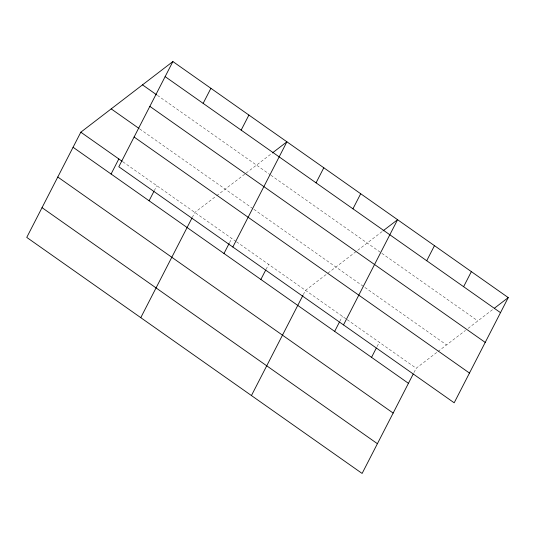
<?xml version="1.0" encoding="UTF-8"?>
<svg xmlns="http://www.w3.org/2000/svg" width="535" height="535" viewBox="0 0 535 535"><rect width="100%" height="100%" fill="white"/><g stroke="black" fill="none" stroke-linecap="round" stroke-linejoin="round"><path stroke-width="0.4" stroke-dasharray="2.67 2.01" d="M154.254 190.727L156.835 185.705M192.259 217.477L194.84 212.455L215.979 196.238M229.522 242.723L231.729 238.416M266.042 269.406L268.623 264.384M303.298 294.658L305.512 290.351L327.306 273.626M339.819 321.334L342.4 316.312M377.081 346.586L379.295 342.28M413.97 372.547L416.183 368.24L437.316 352.023M216.635 195.73L245.438 173.628M246.093 173.126L271.72 153.465M327.968 273.117L382.391 231.361M437.978 351.515L465.477 330.416M468.085 328.416L493.056 309.25M157.437 95.377L270.188 174.738M270.87 175.219L477.869 320.906M139.709 128.948L253.236 208.857M253.918 209.339L446.564 344.928M122.896 161.817L235.828 241.305M236.517 241.787L346.499 319.201M347.182 319.676L416.183 368.24"/><path stroke-width="0.8" d="M172.885 61.552L118.817 166.76L454.182 402.802L508.25 297.594L172.885 61.552L80.818 132.198L26.75 237.406L362.115 473.448L413.234 373.985M111.079 174.022L118.823 158.948M149.091 200.772L153.886 191.443M203.146 103.375L210.897 88.302M140.772 317.656L191.891 218.193M241.158 130.125L248.902 115.058M223.984 253.49L229.147 243.445M232.839 247.01L286.907 141.808L272.382 152.956M260.873 279.457L265.668 270.128M316.051 182.843L323.802 167.769M251.443 395.552L302.93 295.373M352.946 208.81L360.69 193.737M334.656 331.386L339.451 322.057M343.51 324.905L397.579 219.704L383.047 230.852M371.544 357.347L376.339 348.017M426.723 260.739L434.467 245.665M463.611 286.7L471.362 271.633M494.38 308.24L508.25 297.594M165.141 76.625L500.506 312.667M142.504 84.864L156.755 94.896M149.853 106.371L485.218 342.413M111.2 108.886L139.026 128.474M134.104 137.013L469.469 373.055M80.818 132.198L122.221 161.343M73.074 147.272L408.439 383.314M57.787 177.018L393.151 413.06M42.038 207.66L377.402 443.702"/></g></svg>
